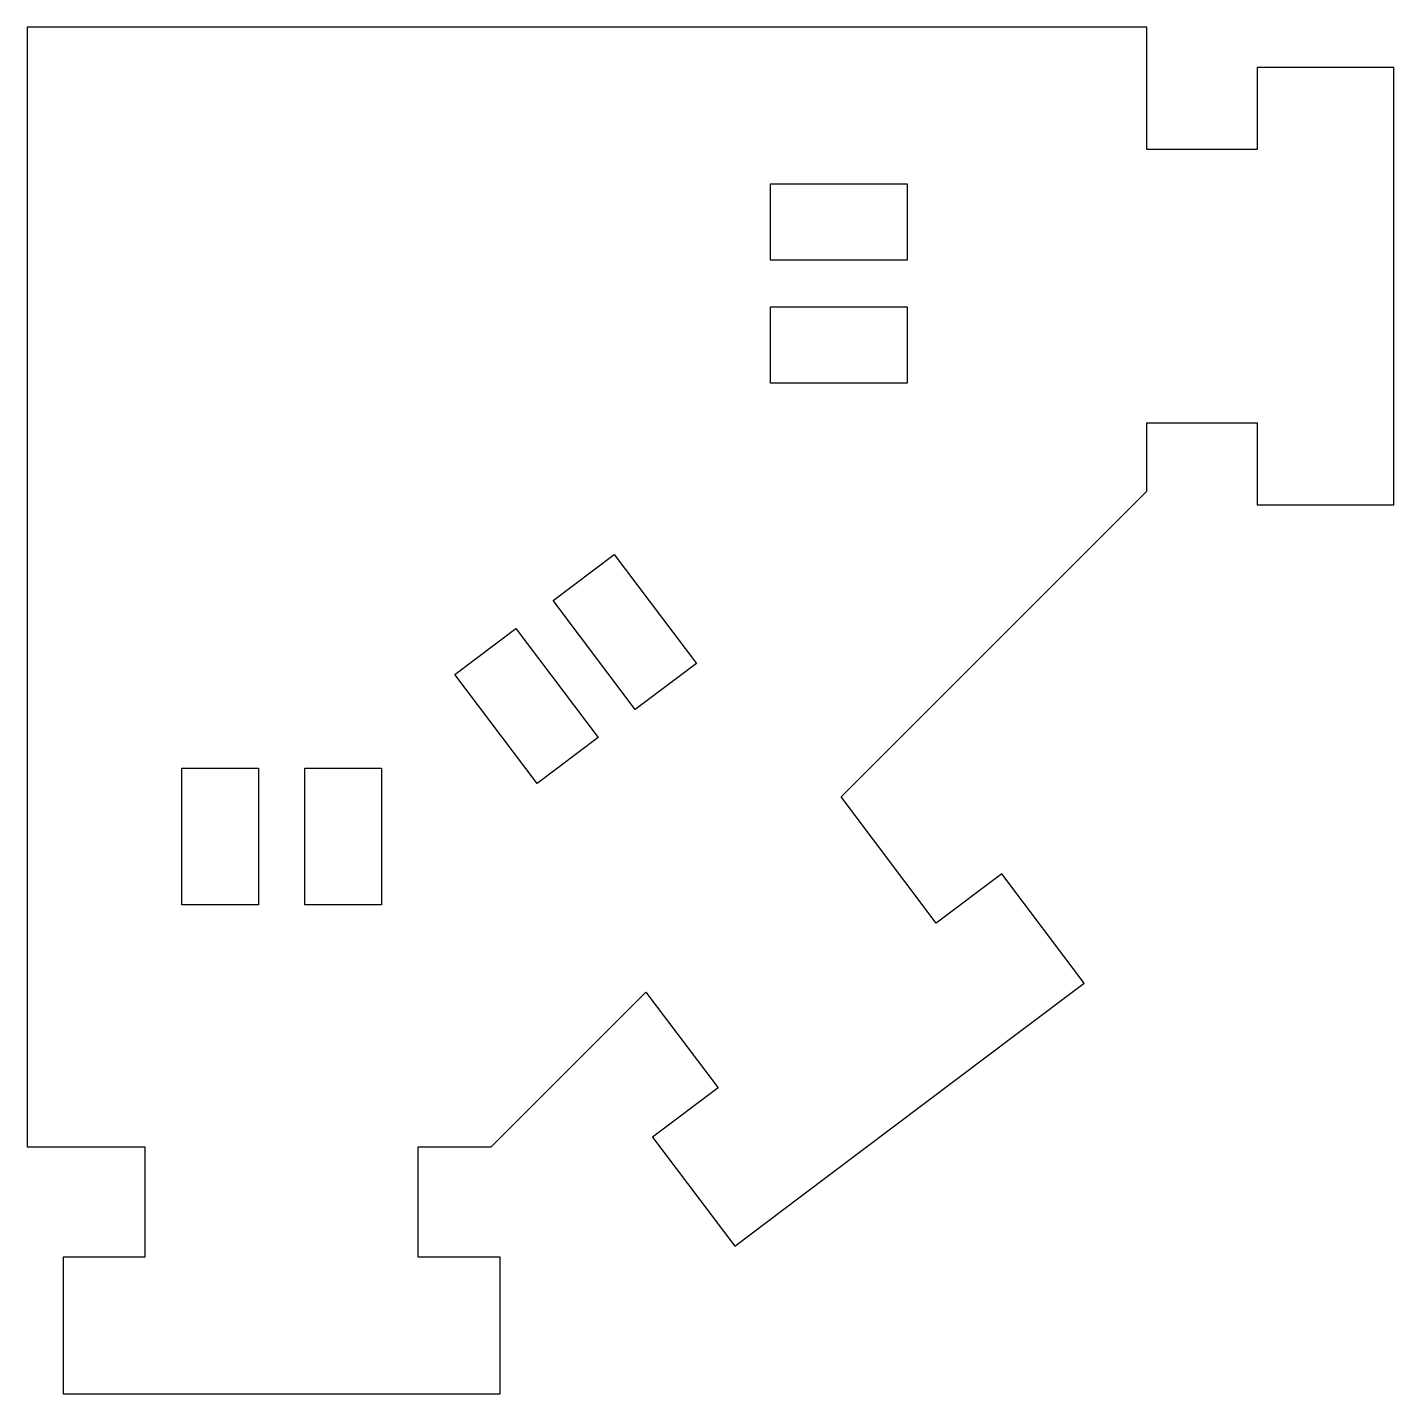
# Model space of a CAD drawing. Extents: x 0 to 50, y 0 to 50.
import ezdxf

# ---------------------------------------------------------------- set-up
doc = ezdxf.new("R2010")
doc.units = 0
doc.layers.add('Layer_1', color=7, linetype='CONTINUOUS')

msp = doc.modelspace()

# ---------------------------------------------------------------- linework, layer by layer
at = {"layer": 'Layer_1', "color": 7}
for points in [[(0, 50.000063), (0, 9.028911), (4.30568, 9.028911), (4.30568, 5.000211), (1.30587, 5.000221), (1.30587, 0.000001), (17.305921, 0.000001), (17.305921, 5.000211), (14.306111, 5.000211), (14.306111, 9.028911), (16.971061, 9.028911), (22.638411, 14.696782), (25.277001, 11.195691), (22.880771, 9.390121), (25.890401, 5.396571), (28.286121, 7.202141), (36.272711, 13.220382), (38.668432, 15.025442), (35.659311, 19.018992), (33.263601, 17.213422), (29.779051, 21.837422), (40.971142, 33.029502), (40.971142, 35.531682), (44.999832, 35.531682), (44.999832, 32.531862), (50.000042, 32.531862), (50.000042, 35.531682), (50.000042, 45.531593), (50.000042, 48.531923), (44.999832, 48.531923), (44.999832, 45.531583), (40.971142, 45.531583), (40.971142, 50.000053)], [(32.19996, 41.475342), (27.19996, 41.475342), (27.19996, 44.275342), (32.19996, 44.275342)], [(32.200158, 36.975341), (27.200158, 36.975341), (27.200158, 39.775342), (32.200158, 39.775342)], [(22.245842, 25.031946), (19.236766, 29.025124), (21.472946, 30.710206), (24.482021, 26.717028)], [(18.652092, 22.323632), (15.643016, 26.316809), (17.879196, 28.001892), (20.888271, 24.008714)], [(5.655865, 17.89355), (5.655865, 22.89355), (8.455865, 22.89355), (8.455865, 17.89355)], [(10.155865, 17.893733), (10.155865, 22.893733), (12.955866, 22.893733), (12.955866, 17.893733)]]:
    msp.add_lwpolyline(points, close=True, dxfattribs=at)

doc.saveas('drawing.dxf')
